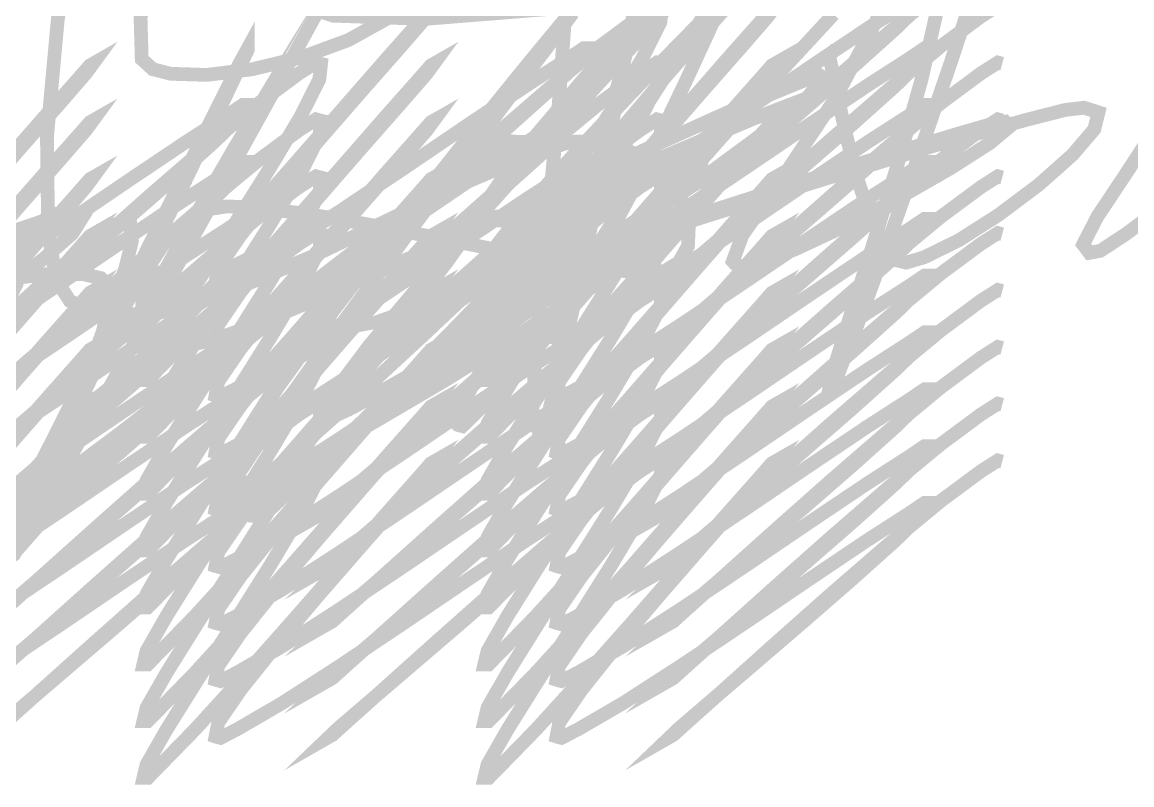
# Model space of a CAD drawing. Extents: x 0.5 to 10.7, y 0.3 to 10.6.
# Drawn here: x 2.766 to 3.887, y 0.397 to 1.167 of the extents above; entities that cross this region are included whole.
import ezdxf

# ---------------------------------------------------------------- set-up
doc = ezdxf.new("R2010")
doc.units = 0
doc.layers.get('0').update_dxf_attribs({"linetype": 'CONTINUOUS'})

msp = doc.modelspace()

# ---------------------------------------------------------------- linework, layer by layer
at = {"color": 0, "const_width": 0.013889}
for points in [[(2.82232, 1.2985), (2.80236, 1.16932), (2.79144, 1.05051), (2.79269, 0.954482), (2.80106, 0.906358), (2.80919, 0.893772), (2.81456, 0.885417), (2.84674, 0.870497), (2.90511, 0.873481), (2.97781, 0.895671), (3.05849, 0.930012), (3.14074, 0.969347), (3.21815, 1.00662), (3.28435, 1.03472), (3.32064, 1.04612), (3.3329, 1.04655), (3.34147, 1.04688), (3.36757, 1.04237), (3.39611, 1.02908), (3.41803, 1.00944), (3.43278, 0.986328), (3.43994, 0.962565), (3.43907, 0.940864), (3.42964, 0.924154), (3.41607, 0.916015), (3.41124, 0.915147), (3.40306, 0.913683), (3.3775, 0.915256), (3.32622, 0.9222), (3.26297, 0.933757), (3.19342, 0.947646), (3.1231, 0.961426), (3.05761, 0.972874), (3.00265, 0.979656), (2.97325, 0.980903), (2.96376, 0.979438), (2.95676, 0.978407), (2.93664, 0.969293), (2.91417, 0.950088), (2.89768, 0.925401), (2.88829, 0.898762), (2.88732, 0.873699), (2.896, 0.853787), (2.91564, 0.842557), (2.93972, 0.841851), (2.94738, 0.843479), (2.96153, 0.846517), (3.00282, 0.861817), (3.08567, 0.896322), (3.18554, 0.941135), (3.29204, 0.990289), (3.39475, 1.03782), (3.48318, 1.07775), (3.54693, 1.10417), (3.57124, 1.11388), (3.57568, 1.11111), (3.57568, 1.11111), (3.56082, 1.09212), (3.50857, 1.04986), (3.43078, 0.992622), (3.33919, 0.928549), (3.24561, 0.865886), (3.16189, 0.812771), (3.09978, 0.777507), (3.07433, 0.765625), (3.07113, 0.768175), (3.06967, 0.769368), (3.08003, 0.790961), (3.11708, 0.84044), (3.17361, 0.90804), (3.24104, 0.985135), (3.31076, 1.06293), (3.37418, 1.13292), (3.42269, 1.18636)], [(3.40918, 1.26329), (3.37418, 1.12723), (3.3444, 1.01156), (3.32682, 0.9324), (3.32844, 0.906087), (3.32844, 0.906087), (3.33171, 0.907443), (3.33886, 0.917806), (3.35585, 0.945692), (3.37831, 0.987631), (3.40522, 1.04129), (3.43549, 1.10438), (3.46793, 1.1747)], [(2.905, 1.25179), (2.88601, 1.17112), (2.88721, 1.12972), (2.89432, 1.12321), (2.89833, 1.11952), (2.91644, 1.11485), (2.95296, 1.11372), (2.99854, 1.11936), (3.04801, 1.13124), (3.09608, 1.14893), (3.13753, 1.17193), (3.16721, 1.19965)], [(2.75944, 0.67079), (2.77192, 0.695096), (2.80231, 0.7551), (2.8411, 0.833062), (2.88357, 0.918892), (2.92486, 1.00255), (2.96029, 1.07411), (2.98508, 1.12353), (2.99447, 1.14068), (2.99447, 1.14068), (2.99447, 1.13927), (2.98367, 1.1167), (2.9554, 1.05713), (2.91558, 0.974012), (2.87028, 0.879449), (2.82557, 0.785482), (2.78749, 0.70421), (2.76199, 0.647624), (2.75526, 0.627767), (2.75526, 0.627767), (2.75831, 0.629503), (2.77126, 0.652018), (2.8061, 0.71186), (2.85357, 0.796007), (2.90767, 0.893012), (2.96218, 0.991536), (3.01112, 1.08019), (3.04829, 1.14757), (3.06272, 1.17372), (3.06765, 1.18235), (3.06765, 1.18235), (3.06554, 1.17996), (3.04639, 1.14903), (3.01579, 1.09858), (2.97939, 1.03738), (2.94287, 0.974393), (2.91183, 0.918349), (2.89199, 0.878256), (2.88889, 0.862901), (2.88889, 0.862901), (2.89328, 0.862901), (2.90647, 0.876357), (2.94108, 0.911837), (2.98699, 0.962185), (3.03825, 1.02002), (3.08925, 1.07823), (3.13406, 1.1295), (3.16704, 1.16667), (3.17931, 1.18061), (3.18235, 1.18235), (3.18235, 1.18235), (3.17529, 1.17269), (3.14942, 1.14285), (3.11111, 1.09934), (3.067, 1.04867), (3.02349, 0.997342), (2.98719, 0.951878), (2.96451, 0.918782), (2.96175, 0.904676), (2.96208, 0.904568), (2.96685, 0.903321), (2.98492, 0.912761), (3.02919, 0.938531), (3.08763, 0.976238), (3.153, 1.02002), (3.21804, 1.06418), (3.27556, 1.10281), (3.31819, 1.13026), (3.33365, 1.14068), (3.33886, 1.14068), (3.33886, 1.14068), (3.33257, 1.13026), (3.30431, 1.10281), (3.26118, 1.06418), (3.2105, 1.02002), (3.15944, 0.976238), (3.11535, 0.938531), (3.08539, 0.912761), (3.07682, 0.904568), (3.07682, 0.904568), (3.07986, 0.906304), (3.09364, 0.918782), (3.13064, 0.951878), (3.18138, 0.997342), (3.23921, 1.04867), (3.29775, 1.09934), (3.35038, 1.14285), (3.39068, 1.17269), (3.40771, 1.18354)], [(3.31847, 1.22255), (3.30849, 1.08447), (3.29622, 0.9528), (3.28592, 0.843317), (3.28174, 0.77181), (3.28803, 0.754015), (3.28803, 0.754015), (3.29617, 0.763129), (3.30567, 0.803982), (3.33117, 0.912651), (3.36176, 1.0612), (3.39486, 1.23096)], [(3.42339, 1.19407), (3.38764, 1.15842), (3.34489, 1.11409), (3.30176, 1.06717), (3.26481, 1.02382), (3.24061, 0.990126), (3.23415, 0.974121), (3.23583, 0.972222), (3.23796, 0.969835), (3.25439, 0.971408), (3.29194, 0.982206), (3.34207, 1.00108), (3.39844, 1.02431), (3.45481, 1.04823), (3.50483, 1.06928), (3.5421, 1.08371), (3.55658, 1.08914), (3.56044, 1.08789), (3.56044, 1.08789), (3.55692, 1.08035), (3.5364, 1.0638), (3.50407, 1.04112), (3.4649, 1.01525), (3.4241, 0.98915), (3.38667, 0.965713), (3.35781, 0.947863), (3.34631, 0.94081), (3.3425, 0.938476), (3.3425, 0.938476), (3.34272, 0.938693), (3.35449, 0.946072), (3.37397, 0.958496), (3.39725, 0.973904), (3.42051, 0.990072), (3.43994, 1.00499), (3.45171, 1.01644), (3.45231, 1.02224), (3.45193, 1.02235), (3.44868, 1.02349), (3.43674, 1.02045), (3.40826, 1.01172), (3.37136, 0.999078), (3.33106, 0.985351), (3.29215, 0.973469), (3.2596, 0.966363), (3.23833, 0.966797), (3.23269, 0.975532), (3.23335, 0.977756), (3.2354, 0.985406), (3.24968, 1.00618), (3.2851, 1.05214), (3.33285, 1.10856), (3.38644, 1.16829), (3.43924, 1.22418)], [(3.69189, 1.18441), (3.67507, 1.10943), (3.65088, 1.02322), (3.62435, 0.937121), (3.60042, 0.862358), (3.58425, 0.810275), (3.58083, 0.792101), (3.58083, 0.792101), (3.58388, 0.793838), (3.5919, 0.814561), (3.61344, 0.869629), (3.64187, 0.946832), (3.67339, 1.0357), (3.70432, 1.12565), (3.73096, 1.20622)], [(3.32264, 1.17952), (3.27979, 1.12782), (3.21951, 1.05355), (3.15076, 0.96696), (3.08279, 0.878364), (3.02462, 0.798122), (2.98546, 0.736546), (2.97185, 0.709961), (2.97428, 0.703885), (2.97521, 0.701606), (2.99675, 0.702257), (3.04656, 0.722711), (3.11501, 0.75906), (3.19347, 0.805122), (3.27317, 0.85471), (3.34549, 0.901639), (3.40169, 0.939725), (3.42572, 0.956597), (3.43321, 0.962782), (3.43446, 0.963867), (3.43636, 0.969456), (3.41797, 0.964953), (3.38482, 0.953071), (3.34358, 0.937825), (3.30111, 0.923068), (3.26406, 0.912651), (3.23921, 0.910482), (3.23275, 0.918674), (3.23335, 0.92041), (3.23579, 0.927681), (3.24989, 0.947103), (3.28401, 0.988824), (3.32981, 1.03993), (3.38135, 1.09483), (3.43272, 1.14789), (3.47803, 1.19352)], [(3.6396, 1.19526), (3.62896, 1.1677), (3.58724, 1.08881), (3.53304, 1.00749), (3.49403, 0.951824), (3.48432, 0.92551), (3.48719, 0.922364), (3.48936, 0.919976), (3.50694, 0.922797), (3.54628, 0.937121), (3.59744, 0.960992), (3.65256, 0.989854), (3.704, 1.01926), (3.74393, 1.04481), (3.76454, 1.06196), (3.75956, 1.06646), (3.75819, 1.06624), (3.74681, 1.06445), (3.71326, 1.05474), (3.63243, 1.03044), (3.52875, 0.997721), (3.41531, 0.9611), (3.30528, 0.925022), (3.21181, 0.893989), (3.14806, 0.87245), (3.12706, 0.864854), (3.12706, 0.864854), (3.13021, 0.865451), (3.15744, 0.874349), (3.23058, 0.898004), (3.33333, 0.931261), (3.45264, 0.96951), (3.57547, 1.00808), (3.68875, 1.04248), (3.77946, 1.06798), (3.82064, 1.07845), (3.83458, 1.08002), (3.83919, 1.08057), (3.85379, 1.0759), (3.84944, 1.0587), (3.82736, 1.03288), (3.79335, 1.00271), (3.75315, 0.972547), (3.71272, 0.946724), (3.67779, 0.929579), (3.6595, 0.924154), (3.65419, 0.925401), (3.64974, 0.926486), (3.63867, 0.938639), (3.6244, 0.967014), (3.61149, 1.00488), (3.60037, 1.04671), (3.59131, 1.08681), (3.58453, 1.11957), (3.58035, 1.13949), (3.57915, 1.14084), (3.57915, 1.14084)], [(3.47119, 1.199), (3.41661, 1.11323), (3.35519, 1.01774), (3.29519, 0.923665), (3.2449, 0.842014), (3.21257, 0.783854), (3.20649, 0.760308), (3.20654, 0.760254), (3.21121, 0.759006), (3.23188, 0.779351), (3.28321, 0.833985), (3.35232, 0.912543), (3.43126, 1.00336), (3.51187, 1.09473), (3.58615, 1.17497)], [(3.41282, 1.18218), (3.41108, 1.16667), (3.39242, 1.1295), (3.36187, 1.07823), (3.32525, 1.02002), (3.28831, 0.962185), (3.25683, 0.911837), (3.23654, 0.876357), (3.23335, 0.862901), (3.23335, 0.862901), (3.23774, 0.862901), (3.25092, 0.876357), (3.28554, 0.911837), (3.33137, 0.962185), (3.38271, 1.02002), (3.43365, 1.07823), (3.47851, 1.1295), (3.5115, 1.16667), (3.52376, 1.18061), (3.52681, 1.18235), (3.52681, 1.18235), (3.51975, 1.17269), (3.49382, 1.14285), (3.45557, 1.09934), (3.41146, 1.04867), (3.36794, 0.997342), (3.33165, 0.951878), (3.30897, 0.918782), (3.30621, 0.904676), (3.30653, 0.904568), (3.31131, 0.903321), (3.32937, 0.912761), (3.37364, 0.938531), (3.43207, 0.976238), (3.49744, 1.02002), (3.5625, 1.06418), (3.62001, 1.10281), (3.66265, 1.13026), (3.67811, 1.14068), (3.68332, 1.14068), (3.68332, 1.14068), (3.67703, 1.13026), (3.64871, 1.10281), (3.60563, 1.06418), (3.5549, 1.02002), (3.5039, 0.976238), (3.45975, 0.938531), (3.42979, 0.912761), (3.42122, 0.904568), (3.42122, 0.904568), (3.42426, 0.906304), (3.43804, 0.918782), (3.4751, 0.951878), (3.52576, 0.997342), (3.58365, 1.04867), (3.64214, 1.09934), (3.69482, 1.14285), (3.73508, 1.17269), (3.75211, 1.18354)], [(3.49382, 1.20036), (3.45557, 1.15685), (3.41146, 1.10617), (3.36794, 1.05485), (3.33165, 1.00939), (3.30897, 0.976292), (3.30621, 0.962185), (3.30653, 0.962076), (3.31131, 0.960829), (3.32937, 0.970269), (3.37364, 0.996039), (3.43207, 1.03375), (3.49744, 1.07753), (3.5625, 1.12169), (3.62001, 1.16032), (3.66265, 1.18777)], [(3.67703, 1.18777), (3.64871, 1.16032), (3.60563, 1.12169), (3.5549, 1.07753), (3.5039, 1.03375), (3.45975, 0.996039), (3.42979, 0.970269), (3.42122, 0.962076), (3.42122, 0.962076), (3.42426, 0.963813), (3.43804, 0.976292), (3.4751, 1.00939), (3.52576, 1.05485), (3.58365, 1.10617), (3.64214, 1.15685), (3.69482, 1.20036)], [(3.03956, 1.18707), (3.08014, 1.17356), (3.17312, 1.17025), (3.29992, 1.18039)], [(2.73096, 0.851725), (2.78683, 0.903375), (2.83268, 0.942762), (2.85444, 0.95969), (2.86262, 0.963217), (2.86529, 0.96441), (2.87571, 0.962457), (2.87733, 0.946018), (2.87071, 0.918565), (2.85926, 0.884928), (2.84619, 0.849881), (2.83485, 0.818197), (2.82856, 0.794596), (2.82932, 0.784397), (2.83068, 0.783908), (2.83301, 0.783094), (2.8431, 0.788411), (2.86356, 0.804579), (2.889, 0.828342), (2.91624, 0.855686), (2.94206, 0.88265), (2.96343, 0.905111), (2.97715, 0.919163), (2.98014, 0.920682), (2.98014, 0.920682), (2.97781, 0.916721), (2.96669, 0.905274), (2.93739, 0.874621), (2.89849, 0.834418), (2.85613, 0.79031), (2.8164, 0.747939), (2.78554, 0.712944), (2.76969, 0.690918), (2.77419, 0.687175), (2.77501, 0.6875), (2.7839, 0.691461), (2.80821, 0.709093), (2.86654, 0.752875), (2.9414, 0.811089), (3.02436, 0.875922), (3.10682, 0.939671), (3.18039, 0.994467), (3.23649, 1.03255), (3.25944, 1.04677), (3.26665, 1.04612), (3.26676, 1.04612), (3.26568, 1.02908), (3.23947, 0.986003), (3.19613, 0.925618), (3.14367, 0.856608), (3.09022, 0.787651), (3.04378, 0.727376), (3.01253, 0.684571), (3.00456, 0.667751), (3.00456, 0.667751), (3.00874, 0.66721), (3.02518, 0.682726), (3.06913, 0.723525), (3.12819, 0.781629), (3.19439, 0.848525), (3.2595, 0.915636), (3.31549, 0.974447), (3.35422, 1.01638), (3.36762, 1.03293), (3.36762, 1.03293), (3.36632, 1.03364), (3.34939, 1.01763), (3.30447, 0.975803), (3.24175, 0.916667), (3.17014, 0.849447), (3.09858, 0.783365), (3.03592, 0.727701), (2.9911, 0.691678), (2.97304, 0.684462), (2.97304, 0.684462), (2.97185, 0.691135), (2.98731, 0.714356), (3.0281, 0.775933), (3.08658, 0.85829), (3.15403, 0.950467), (3.22168, 1.0415), (3.28088, 1.12044), (3.32286, 1.17632)], [(2.74479, 1.02089), (2.78961, 1.07216), (2.8226, 1.10932), (2.83485, 1.12326), (2.83789, 1.125), (2.83789, 1.125), (2.83083, 1.11534), (2.80496, 1.0855), (2.76665, 1.04199), (2.72254, 0.991319)], [(2.74918, 0.861436), (2.78618, 0.894532), (2.83692, 0.939996), (2.89475, 0.991319), (2.95329, 1.04199), (3.00592, 1.0855), (3.04622, 1.11534), (3.06326, 1.12619), (3.06765, 1.125), (3.06836, 1.12484), (3.06662, 1.10932), (3.04796, 1.07216), (3.01742, 1.02089), (2.98079, 0.962674), (2.94385, 0.904839), (2.91237, 0.854492), (2.89208, 0.819011), (2.88889, 0.805556), (2.88889, 0.805556), (2.89328, 0.805556), (2.90647, 0.819011), (2.94108, 0.854492), (2.98699, 0.904839), (3.03825, 0.962674), (3.08925, 1.02089), (3.13406, 1.07216), (3.16704, 1.10932), (3.17931, 1.12326), (3.18235, 1.125), (3.18235, 1.125), (3.17529, 1.11534), (3.14942, 1.0855), (3.11111, 1.04199), (3.067, 0.991319), (3.02349, 0.939996), (2.98719, 0.894532), (2.96451, 0.861436), (2.96175, 0.847331), (2.96208, 0.847222), (2.96685, 0.845975), (2.98492, 0.855414), (3.02919, 0.881185), (3.08763, 0.918892), (3.153, 0.962674), (3.21804, 1.00684), (3.27556, 1.04546), (3.31819, 1.07292), (3.33365, 1.08333), (3.33886, 1.08333), (3.33886, 1.08333), (3.33257, 1.07292), (3.30431, 1.04546), (3.26118, 1.00684), (3.2105, 0.962674), (3.15944, 0.918892), (3.11535, 0.881185), (3.08539, 0.855414), (3.07682, 0.847222), (3.07682, 0.847222), (3.07986, 0.848958), (3.09364, 0.861436), (3.13064, 0.894532), (3.18138, 0.939996), (3.23921, 0.991319), (3.29775, 1.04199), (3.35038, 1.0855), (3.39068, 1.11534), (3.40771, 1.12619), (3.41211, 1.125), (3.41282, 1.12484), (3.41108, 1.10932), (3.39242, 1.07216), (3.36187, 1.02089), (3.32525, 0.962674), (3.28831, 0.904839), (3.25683, 0.854492), (3.23654, 0.819011), (3.23335, 0.805556), (3.23335, 0.805556), (3.23774, 0.805556), (3.25092, 0.819011), (3.28554, 0.854492), (3.33137, 0.904839), (3.38271, 0.962674), (3.43365, 1.02089), (3.47851, 1.07216), (3.5115, 1.10932), (3.52376, 1.12326), (3.52681, 1.125), (3.52681, 1.125), (3.51975, 1.11534), (3.49382, 1.0855), (3.45557, 1.04199), (3.41146, 0.991319), (3.36794, 0.939996), (3.33165, 0.894532), (3.30897, 0.861436), (3.30621, 0.847331), (3.30653, 0.847222), (3.31131, 0.845975), (3.32937, 0.855414), (3.37364, 0.881185), (3.43207, 0.918892), (3.49744, 0.962674), (3.5625, 1.00684), (3.62001, 1.04546), (3.66265, 1.07292), (3.67811, 1.08333), (3.68332, 1.08333), (3.68332, 1.08333), (3.67703, 1.07292), (3.64871, 1.04546), (3.60563, 1.00684), (3.5549, 0.962674), (3.5039, 0.918892), (3.45975, 0.881185), (3.42979, 0.855414), (3.42122, 0.847222), (3.42122, 0.847222), (3.42426, 0.848958), (3.43804, 0.861436), (3.4751, 0.894532), (3.52576, 0.939996), (3.58365, 0.991319), (3.64214, 1.04199), (3.69482, 1.0855), (3.73508, 1.11534), (3.75211, 1.12619), (3.75651, 1.125)], [(2.74317, 0.918892), (2.80854, 0.962674), (2.87358, 1.00684), (2.9311, 1.04546), (2.97379, 1.07292), (2.98926, 1.08333), (2.99447, 1.08333), (2.99447, 1.08333), (2.98817, 1.07292), (2.95985, 1.04546), (2.91672, 1.00684), (2.86604, 0.962674), (2.815, 0.918892), (2.77089, 0.881185), (2.74094, 0.855414), (2.73236, 0.847222), (2.73236, 0.847222), (2.7354, 0.848958)], [(2.74479, 0.963542), (2.78961, 1.01481), (2.8226, 1.05198), (2.83485, 1.06592), (2.83789, 1.06765), (2.83789, 1.06765), (2.83083, 1.058), (2.80496, 1.02816), (2.76665, 0.984646), (2.72254, 0.933974)], [(2.74918, 0.80409), (2.78618, 0.837185), (2.83692, 0.88265), (2.89475, 0.933974), (2.95329, 0.984646), (3.00592, 1.02816), (3.04622, 1.058), (3.06326, 1.06885), (3.06765, 1.06765), (3.06836, 1.06749), (3.06662, 1.05198), (3.04796, 1.01481), (3.01742, 0.963542), (2.98079, 0.905328), (2.94385, 0.847493), (2.91237, 0.797146), (2.89208, 0.761664), (2.88889, 0.74821), (2.88889, 0.74821), (2.89328, 0.74821), (2.90647, 0.761664), (2.94108, 0.797146), (2.98699, 0.847493), (3.03825, 0.905328), (3.08925, 0.963542), (3.13406, 1.01481), (3.16704, 1.05198), (3.17931, 1.06592), (3.18235, 1.06765), (3.18235, 1.06765), (3.17529, 1.058), (3.14942, 1.02816), (3.11111, 0.984646), (3.067, 0.933974), (3.02349, 0.88265), (2.98719, 0.837185), (2.96451, 0.80409), (2.96175, 0.789985), (2.96208, 0.789876), (2.96685, 0.788629), (2.98492, 0.798068), (3.02919, 0.823839), (3.08763, 0.861546), (3.153, 0.905328), (3.21804, 0.94949), (3.27556, 0.988118), (3.31819, 1.01557), (3.33365, 1.02599), (3.33886, 1.02599), (3.33886, 1.02599), (3.33257, 1.01557), (3.30431, 0.988118), (3.26118, 0.94949), (3.2105, 0.905328), (3.15944, 0.861546), (3.11535, 0.823839), (3.08539, 0.798068), (3.07682, 0.789876), (3.07682, 0.789876), (3.07986, 0.791613), (3.09364, 0.80409), (3.13064, 0.837185), (3.18138, 0.88265), (3.23921, 0.933974), (3.29775, 0.984646), (3.35038, 1.02816), (3.39068, 1.058), (3.40771, 1.06885), (3.41211, 1.06765), (3.41282, 1.06749), (3.41108, 1.05198), (3.39242, 1.01481), (3.36187, 0.963542), (3.32525, 0.905328), (3.28831, 0.847493), (3.25683, 0.797146), (3.23654, 0.761664), (3.23335, 0.74821), (3.23335, 0.74821), (3.23774, 0.74821), (3.25092, 0.761664), (3.28554, 0.797146), (3.33137, 0.847493), (3.38271, 0.905328), (3.43365, 0.963542), (3.47851, 1.01481), (3.5115, 1.05198), (3.52376, 1.06592), (3.52681, 1.06765), (3.52681, 1.06765), (3.51975, 1.058), (3.49382, 1.02816), (3.45557, 0.984646), (3.41146, 0.933974), (3.36794, 0.88265), (3.33165, 0.837185), (3.30897, 0.80409), (3.30621, 0.789985), (3.30653, 0.789876), (3.31131, 0.788629), (3.32937, 0.798068), (3.37364, 0.823839), (3.43207, 0.861546), (3.49744, 0.905328), (3.5625, 0.94949), (3.62001, 0.988118), (3.66265, 1.01557), (3.67811, 1.02599), (3.68332, 1.02599), (3.68332, 1.02599), (3.67703, 1.01557), (3.64871, 0.988118), (3.60563, 0.94949), (3.5549, 0.905328), (3.5039, 0.861546), (3.45975, 0.823839), (3.42979, 0.798068), (3.42122, 0.789876), (3.42122, 0.789876), (3.42426, 0.791613), (3.43804, 0.80409), (3.4751, 0.837185), (3.52576, 0.88265), (3.58365, 0.933974), (3.64214, 0.984646), (3.69482, 1.02816), (3.73508, 1.058), (3.75211, 1.06885), (3.75651, 1.06765)], [(3.91476, 1.06462), (3.88124, 1.01351), (3.85281, 0.970811), (3.83822, 0.942437), (3.84457, 0.934028), (3.84614, 0.934299), (3.85574, 0.936089), (3.88232, 0.953614), (3.94125, 0.997775)], [(2.74317, 0.861546), (2.80854, 0.905328), (2.87358, 0.94949), (2.9311, 0.988118), (2.97379, 1.01557), (2.98926, 1.02599), (2.99447, 1.02599), (2.99447, 1.02599), (2.98817, 1.01557), (2.95985, 0.988118), (2.91672, 0.94949), (2.86604, 0.905328), (2.815, 0.861546), (2.77089, 0.823839), (2.74094, 0.798068), (2.73236, 0.789876), (2.73236, 0.789876), (2.7354, 0.791613)], [(2.74479, 0.906033), (2.78961, 0.957303), (2.8226, 0.994467), (2.83485, 1.00841), (2.83789, 1.01015), (2.83789, 1.01015), (2.83083, 1.00049), (2.80496, 0.970649), (2.76665, 0.927137), (2.72254, 0.876465)], [(2.74918, 0.746582), (2.78618, 0.779676), (2.83692, 0.825142), (2.89475, 0.876465), (2.95329, 0.927137), (3.00592, 0.970649), (3.04622, 1.00049), (3.06326, 1.01134), (3.06765, 1.01015), (3.06836, 1.00998), (3.06662, 0.994467), (3.04796, 0.957303), (3.01742, 0.906033), (2.98079, 0.847819), (2.94385, 0.789985), (2.91237, 0.739637), (2.89208, 0.704156), (2.88889, 0.690701), (2.88889, 0.690701), (2.89328, 0.690701), (2.90647, 0.704156), (2.94108, 0.739637), (2.98699, 0.789985), (3.03825, 0.847819), (3.08925, 0.906033), (3.13406, 0.957303), (3.16704, 0.994467), (3.17931, 1.00841), (3.18235, 1.01015), (3.18235, 1.01015), (3.17529, 1.00049), (3.14942, 0.970649), (3.11111, 0.927137), (3.067, 0.876465), (3.02349, 0.825142), (2.98719, 0.779676), (2.96451, 0.746582), (2.96175, 0.732476), (2.96208, 0.732368), (2.96685, 0.731119), (2.98492, 0.74056), (3.02919, 0.766331), (3.08763, 0.804036), (3.153, 0.847819), (3.21804, 0.891982), (3.27556, 0.93061), (3.31819, 0.958062), (3.33365, 0.968479), (3.33886, 0.968479), (3.33886, 0.968479), (3.33257, 0.958062), (3.30431, 0.93061), (3.26118, 0.891982), (3.2105, 0.847819), (3.15944, 0.804036), (3.11535, 0.766331), (3.08539, 0.74056), (3.07682, 0.732368), (3.07682, 0.732368), (3.07986, 0.734104), (3.09364, 0.746582), (3.13064, 0.779676), (3.18138, 0.825142), (3.23921, 0.876465), (3.29775, 0.927137), (3.35038, 0.970649), (3.39068, 1.00049), (3.40771, 1.01134), (3.41211, 1.01015), (3.41282, 1.00998), (3.41108, 0.994467), (3.39242, 0.957303), (3.36187, 0.906033), (3.32525, 0.847819), (3.28831, 0.789985), (3.25683, 0.739637), (3.23654, 0.704156), (3.23335, 0.690701), (3.23335, 0.690701), (3.23774, 0.690701), (3.25092, 0.704156), (3.28554, 0.739637), (3.33137, 0.789985), (3.38271, 0.847819), (3.43365, 0.906033), (3.47851, 0.957303), (3.5115, 0.994467), (3.52376, 1.00841), (3.52681, 1.01015), (3.52681, 1.01015), (3.51975, 1.00049), (3.49382, 0.970649), (3.45557, 0.927137), (3.41146, 0.876465), (3.36794, 0.825142), (3.33165, 0.779676), (3.30897, 0.746582), (3.30621, 0.732476), (3.30653, 0.732368), (3.31131, 0.731119), (3.32937, 0.74056), (3.37364, 0.766331), (3.43207, 0.804036), (3.49744, 0.847819), (3.5625, 0.891982), (3.62001, 0.93061), (3.66265, 0.958062), (3.67811, 0.968479), (3.68332, 0.968479), (3.68332, 0.968479), (3.67703, 0.958062), (3.64871, 0.93061), (3.60563, 0.891982), (3.5549, 0.847819), (3.5039, 0.804036), (3.45975, 0.766331), (3.42979, 0.74056), (3.42122, 0.732368), (3.42122, 0.732368), (3.42426, 0.734104), (3.43804, 0.746582), (3.4751, 0.779676), (3.52576, 0.825142), (3.58365, 0.876465), (3.64214, 0.927137), (3.69482, 0.970649), (3.73508, 1.00049), (3.75211, 1.01134), (3.75651, 1.01015)], [(2.74317, 0.804036), (2.80854, 0.847819), (2.87358, 0.891982), (2.9311, 0.93061), (2.97379, 0.958062), (2.98926, 0.968479), (2.99447, 0.968479), (2.99447, 0.968479), (2.98817, 0.958062), (2.95985, 0.93061), (2.91672, 0.891982), (2.86604, 0.847819), (2.815, 0.804036), (2.77089, 0.766331), (2.74094, 0.74056), (2.73236, 0.732368), (2.73236, 0.732368), (2.7354, 0.734104)], [(2.75125, 0.935004), (2.7794, 0.959907), (2.7971, 0.974067), (2.79943, 0.972765), (2.79943, 0.972765), (2.79551, 0.966851), (2.78125, 0.950629), (2.74511, 0.909776)], [(2.75857, 0.956489), (2.79779, 0.969618), (2.81125, 0.971951), (2.81494, 0.972601), (2.82704, 0.969401), (2.81706, 0.95345), (2.78863, 0.92844), (2.74897, 0.898492)], [(2.74479, 0.848687), (2.78961, 0.899957), (2.8226, 0.937121), (2.83485, 0.951064), (2.83789, 0.9528), (2.83789, 0.9528), (2.83083, 0.943143), (2.80496, 0.913303), (2.76665, 0.869792), (2.72254, 0.819119)], [(2.74918, 0.689236), (2.78618, 0.722331), (2.83692, 0.767796), (2.89475, 0.819119), (2.95329, 0.869792), (3.00592, 0.913303), (3.04622, 0.943143), (3.06326, 0.953993), (3.06765, 0.9528), (3.06836, 0.952636), (3.06662, 0.937121), (3.04796, 0.899957), (3.01742, 0.848687), (2.98079, 0.790474), (2.94385, 0.732639), (2.91237, 0.682292), (2.89208, 0.64681), (2.88889, 0.633356), (2.88889, 0.633356), (2.89328, 0.633356), (2.90647, 0.64681), (2.94108, 0.682292), (2.98699, 0.732639), (3.03825, 0.790474), (3.08925, 0.848687), (3.13406, 0.899957), (3.16704, 0.937121), (3.17931, 0.951064), (3.18235, 0.9528), (3.18235, 0.9528), (3.17529, 0.943143), (3.14942, 0.913303), (3.11111, 0.869792), (3.067, 0.819119), (3.02349, 0.767796), (2.98719, 0.722331), (2.96451, 0.689236), (2.96175, 0.675131), (2.96208, 0.675022), (2.96685, 0.673774), (2.98492, 0.683214), (3.02919, 0.708985), (3.08763, 0.74669), (3.153, 0.790474), (3.21804, 0.834636), (3.27556, 0.873264), (3.31819, 0.900717), (3.33365, 0.911133), (3.33886, 0.911133), (3.33886, 0.911133), (3.33257, 0.900717), (3.30431, 0.873264), (3.26118, 0.834636), (3.2105, 0.790474), (3.15944, 0.74669), (3.11535, 0.708985), (3.08539, 0.683214), (3.07682, 0.675022), (3.07682, 0.675022), (3.07986, 0.676758), (3.09364, 0.689236), (3.13064, 0.722331), (3.18138, 0.767796), (3.23921, 0.819119), (3.29775, 0.869792), (3.35038, 0.913303), (3.39068, 0.943143), (3.40771, 0.953993), (3.41211, 0.9528), (3.41282, 0.952636), (3.41108, 0.937121), (3.39242, 0.899957), (3.36187, 0.848687), (3.32525, 0.790474), (3.28831, 0.732639), (3.25683, 0.682292), (3.23654, 0.64681), (3.23335, 0.633356), (3.23335, 0.633356), (3.23774, 0.633356), (3.25092, 0.64681), (3.28554, 0.682292), (3.33137, 0.732639), (3.38271, 0.790474), (3.43365, 0.848687), (3.47851, 0.899957), (3.5115, 0.937121), (3.52376, 0.951064), (3.52681, 0.9528), (3.52681, 0.9528), (3.51975, 0.943143), (3.49382, 0.913303), (3.45557, 0.869792), (3.41146, 0.819119), (3.36794, 0.767796), (3.33165, 0.722331), (3.30897, 0.689236), (3.30621, 0.675131), (3.30653, 0.675022), (3.31131, 0.673774), (3.32937, 0.683214), (3.37364, 0.708985), (3.43207, 0.74669), (3.49744, 0.790474), (3.5625, 0.834636), (3.62001, 0.873264), (3.66265, 0.900717), (3.67811, 0.911133), (3.68332, 0.911133), (3.68332, 0.911133), (3.67703, 0.900717), (3.64871, 0.873264), (3.60563, 0.834636), (3.5549, 0.790474), (3.5039, 0.74669), (3.45975, 0.708985), (3.42979, 0.683214), (3.42122, 0.675022), (3.42122, 0.675022), (3.42426, 0.676758), (3.43804, 0.689236), (3.4751, 0.722331), (3.52576, 0.767796), (3.58365, 0.819119), (3.64214, 0.869792), (3.69482, 0.913303), (3.73508, 0.943143), (3.75211, 0.953993), (3.75651, 0.9528)], [(2.74164, 0.906196), (2.78933, 0.912326), (2.82715, 0.912651), (2.84576, 0.908583), (2.84972, 0.904839), (2.85303, 0.901693), (2.85465, 0.883301), (2.84625, 0.847493), (2.82867, 0.803386), (2.80632, 0.756728), (2.78342, 0.713542), (2.76432, 0.679579), (2.75331, 0.660807)], [(2.75282, 0.887261), (2.76069, 0.902289), (2.76042, 0.907064), (2.76031, 0.908908), (2.75, 0.913846)], [(2.74317, 0.74669), (2.80854, 0.790474), (2.87358, 0.834636), (2.9311, 0.873264), (2.97379, 0.900717), (2.98926, 0.911133), (2.99447, 0.911133), (2.99447, 0.911133), (2.98817, 0.900717), (2.95985, 0.873264), (2.91672, 0.834636), (2.86604, 0.790474), (2.815, 0.74669), (2.77089, 0.708985), (2.74094, 0.683214), (2.73236, 0.675022), (2.73236, 0.675022), (2.7354, 0.676758)], [(2.74479, 0.791287), (2.78961, 0.842557), (2.8226, 0.879719), (2.83485, 0.893664), (2.83789, 0.8954), (2.83789, 0.8954), (2.83083, 0.885742), (2.80496, 0.855903), (2.76665, 0.812392), (2.72254, 0.761719)], [(2.74918, 0.631836), (2.78618, 0.664931), (2.83692, 0.710394), (2.89475, 0.761719), (2.95329, 0.812392), (3.00592, 0.855903), (3.04622, 0.885742), (3.06326, 0.896593), (3.06765, 0.8954), (3.06836, 0.895236), (3.06662, 0.879719), (3.04796, 0.842557), (3.01742, 0.791287), (2.98079, 0.733074), (2.94385, 0.675239), (2.91237, 0.624892), (2.89208, 0.58941), (2.88889, 0.575956), (2.88889, 0.575956), (2.89328, 0.575956), (2.90647, 0.58941), (2.94108, 0.624892), (2.98699, 0.675239), (3.03825, 0.733074), (3.08925, 0.791287), (3.13406, 0.842557), (3.16704, 0.879719), (3.17931, 0.893664), (3.18235, 0.8954), (3.18235, 0.8954), (3.17529, 0.885742), (3.14942, 0.855903), (3.11111, 0.812392), (3.067, 0.761719), (3.02349, 0.710394), (2.98719, 0.664931), (2.96451, 0.631836), (2.96175, 0.617731), (2.96208, 0.617622), (2.96685, 0.616374), (2.98492, 0.625814), (3.02919, 0.651585), (3.08763, 0.68929), (3.153, 0.733074), (3.21804, 0.777235), (3.27556, 0.815864), (3.31819, 0.843317), (3.33365, 0.853733), (3.33886, 0.853733), (3.33886, 0.853733), (3.33257, 0.843317), (3.30431, 0.815864), (3.26118, 0.777235), (3.2105, 0.733074), (3.15944, 0.68929), (3.11535, 0.651585), (3.08539, 0.625814), (3.07682, 0.617622), (3.07682, 0.617622), (3.07986, 0.619358), (3.09364, 0.631836), (3.13064, 0.664931), (3.18138, 0.710394), (3.23921, 0.761719), (3.29775, 0.812392), (3.35038, 0.855903), (3.39068, 0.885742), (3.40771, 0.896593), (3.41211, 0.8954), (3.41282, 0.895236), (3.41108, 0.879719), (3.39242, 0.842557), (3.36187, 0.791287), (3.32525, 0.733074), (3.28831, 0.675239), (3.25683, 0.624892), (3.23654, 0.58941), (3.23335, 0.575956), (3.23335, 0.575956), (3.23774, 0.575956), (3.25092, 0.58941), (3.28554, 0.624892), (3.33137, 0.675239), (3.38271, 0.733074), (3.43365, 0.791287), (3.47851, 0.842557), (3.5115, 0.879719), (3.52376, 0.893664), (3.52681, 0.8954), (3.52681, 0.8954), (3.51975, 0.885742), (3.49382, 0.855903), (3.45557, 0.812392), (3.41146, 0.761719), (3.36794, 0.710394), (3.33165, 0.664931), (3.30897, 0.631836), (3.30621, 0.617731), (3.30653, 0.617622), (3.31131, 0.616374), (3.32937, 0.625814), (3.37364, 0.651585), (3.43207, 0.68929), (3.49744, 0.733074), (3.5625, 0.777235), (3.62001, 0.815864), (3.66265, 0.843317), (3.67811, 0.853733), (3.68332, 0.853733), (3.68332, 0.853733), (3.67703, 0.843317), (3.64871, 0.815864), (3.60563, 0.777235), (3.5549, 0.733074), (3.5039, 0.68929), (3.45975, 0.651585), (3.42979, 0.625814), (3.42122, 0.617622), (3.42122, 0.617622), (3.42426, 0.619358), (3.43804, 0.631836), (3.4751, 0.664931), (3.52576, 0.710394), (3.58365, 0.761719), (3.64214, 0.812392), (3.69482, 0.855903), (3.73508, 0.885742), (3.75211, 0.896593), (3.75651, 0.8954)], [(2.74317, 0.68929), (2.80854, 0.733074), (2.87358, 0.777235), (2.9311, 0.815864), (2.97379, 0.843317), (2.98926, 0.853733), (2.99447, 0.853733), (2.99447, 0.853733), (2.98817, 0.843317), (2.95985, 0.815864), (2.91672, 0.777235), (2.86604, 0.733074), (2.815, 0.68929), (2.77089, 0.651585), (2.74094, 0.625814), (2.73236, 0.617622), (2.73236, 0.617622), (2.7354, 0.619358)], [(2.74479, 0.733778), (2.78961, 0.785047), (2.8226, 0.822211), (2.83485, 0.836154), (2.83789, 0.83789), (2.83789, 0.83789), (2.83083, 0.828233), (2.80496, 0.798394), (2.76665, 0.754883), (2.72254, 0.70421)], [(2.74918, 0.574328), (2.78618, 0.607422), (2.83692, 0.652886), (2.89475, 0.70421), (2.95329, 0.754883), (3.00592, 0.798394), (3.04622, 0.828233), (3.06326, 0.839085), (3.06765, 0.83789), (3.06836, 0.837728), (3.06662, 0.822211), (3.04796, 0.785047), (3.01742, 0.733778), (2.98079, 0.675564), (2.94385, 0.617731), (2.91237, 0.567383), (2.89208, 0.531901), (2.88889, 0.518446), (2.88889, 0.518446), (2.89328, 0.518446), (2.90647, 0.531901), (2.94108, 0.567383), (2.98699, 0.617731), (3.03825, 0.675564), (3.08925, 0.733778), (3.13406, 0.785047), (3.16704, 0.822211), (3.17931, 0.836154), (3.18235, 0.83789), (3.18235, 0.83789), (3.17529, 0.828233), (3.14942, 0.798394), (3.11111, 0.754883), (3.067, 0.70421), (3.02349, 0.652886), (2.98719, 0.607422), (2.96451, 0.574328), (2.96175, 0.560221), (2.96208, 0.560112), (2.96685, 0.558865), (2.98492, 0.568306), (3.02919, 0.594075), (3.08763, 0.631782), (3.153, 0.675564), (3.21804, 0.719726), (3.27556, 0.758356), (3.31819, 0.785807), (3.33365, 0.796224), (3.33886, 0.796224), (3.33886, 0.796224), (3.33257, 0.785807), (3.30431, 0.758356), (3.26118, 0.719726), (3.2105, 0.675564), (3.15944, 0.631782), (3.11535, 0.594075), (3.08539, 0.568306), (3.07682, 0.560112), (3.07682, 0.560112), (3.07986, 0.561849), (3.09364, 0.574328), (3.13064, 0.607422), (3.18138, 0.652886), (3.23921, 0.70421), (3.29775, 0.754883), (3.35038, 0.798394), (3.39068, 0.828233), (3.40771, 0.839085), (3.41211, 0.83789), (3.41282, 0.837728), (3.41108, 0.822211), (3.39242, 0.785047), (3.36187, 0.733778), (3.32525, 0.675564), (3.28831, 0.617731), (3.25683, 0.567383), (3.23654, 0.531901), (3.23335, 0.518446), (3.23335, 0.518446), (3.23774, 0.518446), (3.25092, 0.531901), (3.28554, 0.567383), (3.33137, 0.617731), (3.38271, 0.675564), (3.43365, 0.733778), (3.47851, 0.785047), (3.5115, 0.822211), (3.52376, 0.836154), (3.52681, 0.83789), (3.52681, 0.83789), (3.51975, 0.828233), (3.49382, 0.798394), (3.45557, 0.754883), (3.41146, 0.70421), (3.36794, 0.652886), (3.33165, 0.607422), (3.30897, 0.574328), (3.30621, 0.560221), (3.30653, 0.560112), (3.31131, 0.558865), (3.32937, 0.568306), (3.37364, 0.594075), (3.43207, 0.631782), (3.49744, 0.675564), (3.5625, 0.719726), (3.62001, 0.758356), (3.66265, 0.785807), (3.67811, 0.796224), (3.68332, 0.796224), (3.68332, 0.796224), (3.67703, 0.785807), (3.64871, 0.758356), (3.60563, 0.719726), (3.5549, 0.675564), (3.5039, 0.631782), (3.45975, 0.594075), (3.42979, 0.568306), (3.42122, 0.560112), (3.42122, 0.560112), (3.42426, 0.561849), (3.43804, 0.574328), (3.4751, 0.607422), (3.52576, 0.652886), (3.58365, 0.70421), (3.64214, 0.754883), (3.69482, 0.798394), (3.73508, 0.828233), (3.75211, 0.839085), (3.75651, 0.83789)], [(2.74317, 0.631782), (2.80854, 0.675564), (2.87358, 0.719726), (2.9311, 0.758356), (2.97379, 0.785807), (2.98926, 0.796224), (2.99447, 0.796224), (2.99447, 0.796224), (2.98817, 0.785807), (2.95985, 0.758356), (2.91672, 0.719726), (2.86604, 0.675564), (2.815, 0.631782), (2.77089, 0.594075), (2.74094, 0.568306), (2.73236, 0.560112), (2.73236, 0.560112), (2.7354, 0.561849)], [(2.74479, 0.676432), (2.78961, 0.727701), (2.8226, 0.764865), (2.83485, 0.778808), (2.83789, 0.780544), (2.83789, 0.780544), (2.83083, 0.770887), (2.80496, 0.741049), (2.76665, 0.697537), (2.72254, 0.646864)], [(2.74918, 0.516982), (2.78618, 0.550076), (2.83692, 0.59554), (2.89475, 0.646864), (2.95329, 0.697537), (3.00592, 0.741049), (3.04622, 0.770887), (3.06326, 0.781739), (3.06765, 0.780544), (3.06836, 0.780382), (3.06662, 0.764865), (3.04796, 0.727701), (3.01742, 0.676432), (2.98079, 0.618218), (2.94385, 0.560385), (2.91237, 0.510037), (2.89208, 0.474556), (2.88889, 0.4611), (2.88889, 0.4611), (2.89328, 0.4611), (2.90647, 0.474556), (2.94108, 0.510037), (2.98699, 0.560385), (3.03825, 0.618218), (3.08925, 0.676432), (3.13406, 0.727701), (3.16704, 0.764865), (3.17931, 0.778808), (3.18235, 0.780544), (3.18235, 0.780544), (3.17529, 0.770887), (3.14942, 0.741049), (3.11111, 0.697537), (3.067, 0.646864), (3.02349, 0.59554), (2.98719, 0.550076), (2.96451, 0.516982), (2.96175, 0.502875), (2.96208, 0.502767), (2.96685, 0.501519), (2.98492, 0.51096), (3.02919, 0.536729), (3.08763, 0.574436), (3.153, 0.618218), (3.21804, 0.662381), (3.27556, 0.70101), (3.31819, 0.728461), (3.33365, 0.738878), (3.33886, 0.738878), (3.33886, 0.738878), (3.33257, 0.728461), (3.30431, 0.70101), (3.26118, 0.662381), (3.2105, 0.618218), (3.15944, 0.574436), (3.11535, 0.536729), (3.08539, 0.51096), (3.07682, 0.502767), (3.07682, 0.502767), (3.07986, 0.504503), (3.09364, 0.516982), (3.13064, 0.550076), (3.18138, 0.59554), (3.23921, 0.646864), (3.29775, 0.697537), (3.35038, 0.741049), (3.39068, 0.770887), (3.40771, 0.781739), (3.41211, 0.780544), (3.41282, 0.780382), (3.41108, 0.764865), (3.39242, 0.727701), (3.36187, 0.676432), (3.32525, 0.618218), (3.28831, 0.560385), (3.25683, 0.510037), (3.23654, 0.474556), (3.23335, 0.4611), (3.23335, 0.4611), (3.23774, 0.4611), (3.25092, 0.474556), (3.28554, 0.510037), (3.33137, 0.560385), (3.38271, 0.618218), (3.43365, 0.676432), (3.47851, 0.727701), (3.5115, 0.764865), (3.52376, 0.778808), (3.52681, 0.780544), (3.52681, 0.780544), (3.51975, 0.770887), (3.49382, 0.741049), (3.45557, 0.697537), (3.41146, 0.646864), (3.36794, 0.59554), (3.33165, 0.550076), (3.30897, 0.516982), (3.30621, 0.502875), (3.30653, 0.502767), (3.31131, 0.501519), (3.32937, 0.51096), (3.37364, 0.536729), (3.43207, 0.574436), (3.49744, 0.618218), (3.5625, 0.662381), (3.62001, 0.70101), (3.66265, 0.728461), (3.67811, 0.738878), (3.68332, 0.738878), (3.68332, 0.738878), (3.67703, 0.728461), (3.64871, 0.70101), (3.60563, 0.662381), (3.5549, 0.618218), (3.5039, 0.574436), (3.45975, 0.536729), (3.42979, 0.51096), (3.42122, 0.502767), (3.42122, 0.502767), (3.42426, 0.504503), (3.43804, 0.516982), (3.4751, 0.550076), (3.52576, 0.59554), (3.58365, 0.646864), (3.64214, 0.697537), (3.69482, 0.741049), (3.73508, 0.770887), (3.75211, 0.781739), (3.75651, 0.780544)], [(2.74317, 0.574436), (2.80854, 0.618218), (2.87358, 0.662381), (2.9311, 0.70101), (2.97379, 0.728461), (2.98926, 0.738878), (2.99447, 0.738878), (2.99447, 0.738878), (2.98817, 0.728461), (2.95985, 0.70101), (2.91672, 0.662381), (2.86604, 0.618218), (2.815, 0.574436), (2.77089, 0.536729), (2.74094, 0.51096), (2.73236, 0.502767), (2.73236, 0.502767), (2.7354, 0.504503)], [(2.74479, 0.619086), (2.78961, 0.670356), (2.8226, 0.707519), (2.83485, 0.721463), (2.83789, 0.723199), (2.83789, 0.723199), (2.83083, 0.713542), (2.80496, 0.683703), (2.76665, 0.640192), (2.72254, 0.589518)], [(2.74918, 0.459636), (2.78618, 0.492731), (2.83692, 0.538194), (2.89475, 0.589518), (2.95329, 0.640192), (3.00592, 0.683703), (3.04622, 0.713542), (3.06326, 0.724393), (3.06765, 0.723199), (3.06836, 0.723036), (3.06662, 0.707519), (3.04796, 0.670356), (3.01742, 0.619086), (2.98079, 0.560872), (2.94385, 0.503039), (2.91237, 0.452692), (2.89208, 0.41721), (2.88889, 0.403754), (2.88889, 0.403754), (2.89328, 0.403754), (2.90647, 0.41721), (2.94108, 0.452692), (2.98699, 0.503039), (3.03825, 0.560872), (3.08925, 0.619086), (3.13406, 0.670356), (3.16704, 0.707519), (3.17931, 0.721463), (3.18235, 0.723199), (3.18235, 0.723199), (3.17529, 0.713542), (3.14942, 0.683703), (3.11111, 0.640192), (3.067, 0.589518), (3.02349, 0.538194), (2.98719, 0.492731), (2.96451, 0.459636), (2.96175, 0.445529), (2.96208, 0.445421), (2.96685, 0.444174), (2.98492, 0.453614), (3.02919, 0.479383), (3.08763, 0.51709), (3.153, 0.560872), (3.21804, 0.605035), (3.27556, 0.643664), (3.31819, 0.671115), (3.33365, 0.681532), (3.33886, 0.681532), (3.33886, 0.681532), (3.33257, 0.671115), (3.30431, 0.643664), (3.26118, 0.605035), (3.2105, 0.560872), (3.15944, 0.51709), (3.11535, 0.479383), (3.08539, 0.453614), (3.07682, 0.445421), (3.07682, 0.445421), (3.07986, 0.447157), (3.09364, 0.459636), (3.13064, 0.492731), (3.18138, 0.538194), (3.23921, 0.589518), (3.29775, 0.640192), (3.35038, 0.683703), (3.39068, 0.713542), (3.40771, 0.724393), (3.41211, 0.723199), (3.41282, 0.723036), (3.41108, 0.707519), (3.39242, 0.670356), (3.36187, 0.619086), (3.32525, 0.560872), (3.28831, 0.503039), (3.25683, 0.452692), (3.23654, 0.41721), (3.23335, 0.403754), (3.23335, 0.403754), (3.23774, 0.403754), (3.25092, 0.41721), (3.28554, 0.452692), (3.33137, 0.503039), (3.38271, 0.560872), (3.43365, 0.619086), (3.47851, 0.670356), (3.5115, 0.707519), (3.52376, 0.721463), (3.52681, 0.723199), (3.52681, 0.723199), (3.51975, 0.713542), (3.49382, 0.683703), (3.45557, 0.640192), (3.41146, 0.589518), (3.36794, 0.538194), (3.33165, 0.492731), (3.30897, 0.459636), (3.30621, 0.445529), (3.30653, 0.445421), (3.31131, 0.444174), (3.32937, 0.453614), (3.37364, 0.479383), (3.43207, 0.51709), (3.49744, 0.560872), (3.5625, 0.605035), (3.62001, 0.643664), (3.66265, 0.671115), (3.67811, 0.681532), (3.68332, 0.681532), (3.68332, 0.681532), (3.67703, 0.671115), (3.64871, 0.643664), (3.60563, 0.605035), (3.5549, 0.560872), (3.5039, 0.51709), (3.45975, 0.479383), (3.42979, 0.453614), (3.42122, 0.445421), (3.42122, 0.445421), (3.42426, 0.447157), (3.43804, 0.459636), (3.4751, 0.492731), (3.52576, 0.538194), (3.58365, 0.589518), (3.64214, 0.640192), (3.69482, 0.683703), (3.73508, 0.713542), (3.75211, 0.724393), (3.75651, 0.723199)], [(2.74317, 0.51709), (2.80854, 0.560872), (2.87358, 0.605035), (2.9311, 0.643664), (2.97379, 0.671115), (2.98926, 0.681532), (2.99447, 0.681532), (2.99447, 0.681532), (2.98817, 0.671115), (2.95985, 0.643664), (2.91672, 0.605035), (2.86604, 0.560872), (2.815, 0.51709), (2.77089, 0.479383), (2.74094, 0.453614), (2.73236, 0.445421), (2.73236, 0.445421), (2.7354, 0.447157)]]:
    msp.add_lwpolyline(points, dxfattribs=at)

doc.saveas('drawing.dxf')
